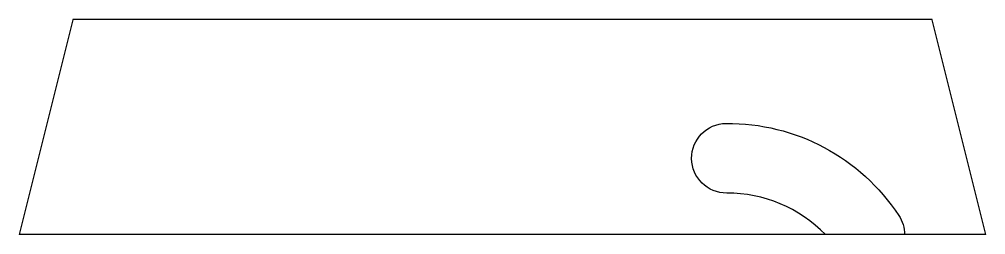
# Model space of a CAD drawing. Header units: millimetres. Extents: x -208 to 208, y 434 to 526.
import ezdxf

# ---------------------------------------------------------------- set-up
doc = ezdxf.new("R2010")
doc.units = ezdxf.units.MM
doc.layers.get('0').update_dxf_attribs({"linetype": 'CONTINUOUS'})

msp = doc.modelspace()

# ---------------------------------------------------------------- linework, layer by layer
for p, q in [((-185.33, 526.22), (-208.37, 433.79)), ((185.04, 526.45), (-185.04, 526.45)), ((208.37, 433.79), (185.33, 526.22)), ((139.23, 433.79), (-208.37, 433.79)), ((208.37, 433.79), (173.37, 433.79))]:
    msp.add_line(p, q)
msp.add_lwpolyline([(96.44, 481.67, -0.254206), (170.88, 442.06, -0.147032), (173.37, 433.79), (139.23, 433.79, 0.206296), (96.7, 451.67, -1)], format="xyb", close=True)
for centre, start, end in [((-185.04, 526.15), 90, 166.0046), ((185.04, 526.15), 13.9954, 90)]:
    msp.add_arc(centre, 0.3, start, end)

doc.saveas('drawing.dxf')
